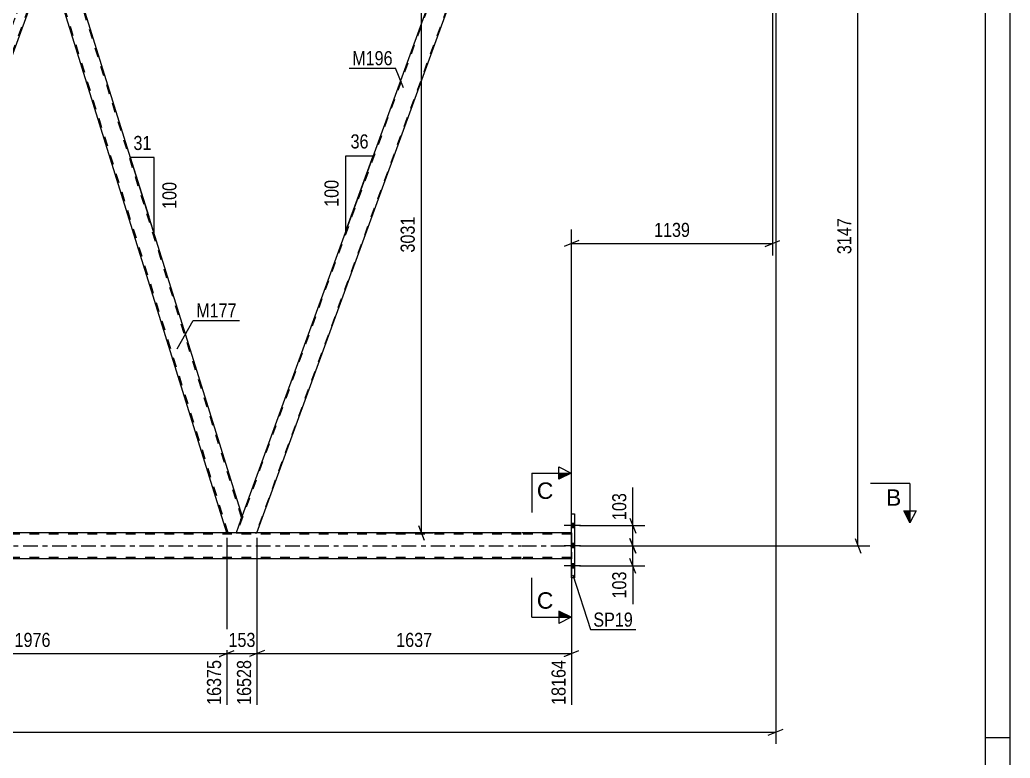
# Model space of a CAD drawing. Header units: millimetres. Extents: x 0 to 841, y 0 to 594.
# Drawn here: x 639.7 to 841, y 293.9 to 443.9 of the extents above; entities that cross this region are included whole.
import ezdxf

# ---------------------------------------------------------------- set-up
doc = ezdxf.new("R2010")
doc.units = ezdxf.units.MM
doc.linetypes.add('DXK_LINE_DOT2', pattern=[3.9198, 1.9599, -1.9599])
doc.linetypes.add('DXK_LINE_DOT3', pattern=[5.9187, 2.979, -0.9799, 0.9799, -0.9799])
doc.styles.add('Arial', font='ARIAL.TTF', dxfattribs={"height": 0.2})
doc.styles.add('Arial Narrow', font='ARIALN.TTF', dxfattribs={"height": 0.2})

# ---------------------------------------------------------------- blocks, each defined once
blk = doc.blocks.new('Unknown-814521973-1135')
at = {"color": 5, "linetype": 'Continuous'}
for p, q in [((841, 0), (841, 594)), ((836, 5), (836, 589)), ((841, 298), (836, 298))]:
    blk.add_line(p, q, dxfattribs=at)
blk = doc.blocks.new('Part-814521973-3732 - 3269')
at = {"color": 7, "linetype": 'DXK_LINE_DOT3'}
blk.add_line((597.2, 330.27), (648.16, 470.28), dxfattribs=at)
at = {"color": 7, "linetype": 'DXK_LINE_DOT2'}
for p, q in [((642.78, 460.88), (598.66, 339.66)), ((646.7, 460.88), (602.58, 339.66)), ((646.87, 460.88), (645.34, 456.68)), ((598.49, 339.66), (600.25, 344.49)), ((604.5, 344.49), (602.75, 339.66)), ((602.75, 339.66), (598.49, 339.66))]:
    blk.add_line(p, q, dxfattribs=at)
at = {"color": 2, "linetype": 'Continuous'}
for p, q in [((642.61, 460.88), (600.25, 344.49)), ((646.87, 460.88), (642.61, 460.88)), ((645.34, 456.68), (604.5, 344.49))]:
    blk.add_line(p, q, dxfattribs=at)
blk = doc.blocks.new('Part-814521973-3537 - 3269')
at = {"color": 2, "linetype": 'Continuous'}
for p, q in [((751.82, 330.52), (751.82, 343.52)), ((751.82, 343.52), (752.46, 343.52)), ((752.46, 343.52), (752.46, 330.52)), ((752.46, 330.52), (751.82, 330.52))]:
    blk.add_line(p, q, dxfattribs=at)
blk = doc.blocks.new('Bolt-814521973-3577 - 3269')
at = {"linetype": 'Continuous'}
for points in [[(751.82, 341.56), (751.82, 340.68), (752.46, 340.68), (752.46, 341.56)], [(751.82, 341.56), (751.82, 340.68), (752.46, 340.68), (752.46, 341.56)], [(751.82, 341.56), (751.82, 340.68), (752.46, 340.68), (752.46, 341.56)], [(751.82, 337.46), (751.82, 336.58), (752.46, 336.58), (752.46, 337.46)], [(751.82, 337.46), (751.82, 336.58), (752.46, 336.58), (752.46, 337.46)], [(751.82, 333.36), (751.82, 332.48), (752.46, 332.48), (752.46, 333.36)], [(751.82, 333.36), (751.82, 332.48), (752.46, 332.48), (752.46, 333.36)], [(751.82, 333.36), (751.82, 332.48), (752.46, 332.48), (752.46, 333.36)]]:
    blk.add_hatch(color=1, dxfattribs=at).paths.add_polyline_path(points)
at = {"color": 1, "linetype": 'Continuous'}
for p, q in [((753.62, 341.12), (750.3, 341.12)), ((753.62, 341.12), (750.3, 341.12)), ((753.62, 341.12), (750.3, 341.12)), ((752.46, 341.56), (751.82, 341.56)), ((752.46, 341.56), (751.82, 341.56)), ((752.46, 341.56), (751.82, 341.56)), ((752.46, 340.68), (751.82, 340.68)), ((752.46, 340.68), (751.82, 340.68)), ((752.46, 340.68), (751.82, 340.68)), ((753.62, 337.02), (750.3, 337.02)), ((753.62, 337.02), (750.3, 337.02)), ((752.46, 337.46), (751.82, 337.46)), ((752.46, 337.46), (751.82, 337.46)), ((752.46, 336.58), (751.82, 336.58)), ((752.46, 336.58), (751.82, 336.58)), ((753.62, 332.92), (750.3, 332.92)), ((753.62, 332.92), (750.3, 332.92)), ((753.62, 332.92), (750.3, 332.92)), ((752.46, 333.36), (751.82, 333.36)), ((752.46, 333.36), (751.82, 333.36)), ((752.46, 333.36), (751.82, 333.36)), ((752.46, 332.48), (751.82, 332.48)), ((752.46, 332.48), (751.82, 332.48)), ((752.46, 332.48), (751.82, 332.48))]:
    blk.add_line(p, q, dxfattribs=at)
blk = doc.blocks.new('Part-814521973-3727 - 3269')
at = {"color": 2, "linetype": 'Continuous'}
for p, q in [((646.87, 460.88), (645.34, 456.69)), ((648.18, 460.88), (646.87, 460.88)), ((684.89, 343.13), (648.18, 460.88)), ((681.78, 339.66), (645.32, 456.63)), ((645.34, 456.69), (645.34, 456.68)), ((684.62, 342.39), (683.62, 339.66)), ((684.87, 343.08), (684.62, 342.39)), ((684.87, 343.08), (684.87, 343.08))]:
    blk.add_line(p, q, dxfattribs=at)
at = {"color": 7, "linetype": 'DXK_LINE_DOT2'}
for p, q in [((684.75, 342.76), (647.93, 460.88)), ((645.34, 456.69), (645.32, 456.63)), ((682.03, 339.66), (645.45, 457)), ((684.62, 342.39), (684.81, 342.91)), ((684.89, 343.13), (684.87, 343.08)), ((683.62, 339.66), (681.78, 339.66))]:
    blk.add_line(p, q, dxfattribs=at)
blk = doc.blocks.new('Part-814521973-3747 - 3269')
at = {"color": 7, "linetype": 'DXK_LINE_DOT2'}
for p, q in [((741.6, 339.42), (66.22, 339.42)), ((751.82, 339.42), (741.7, 339.42)), ((751.82, 339.66), (751.82, 334.38)), ((741.6, 334.62), (66.22, 334.62)), ((751.82, 334.62), (741.7, 334.62))]:
    blk.add_line(p, q, dxfattribs=at)
at = {"color": 2, "linetype": 'Continuous'}
for p, q in [((741.6, 339.66), (607.21, 339.66)), ((751.82, 339.66), (741.7, 339.66)), ((741.6, 334.38), (607.21, 334.38)), ((751.82, 334.38), (741.7, 334.38))]:
    blk.add_line(p, q, dxfattribs=at)
at = {"color": 7, "linetype": 'DXK_LINE_DOT3'}
for p, q in [((66.22, 337.02), (741.6, 337.02)), ((741.7, 337.02), (751.82, 337.02))]:
    blk.add_line(p, q, dxfattribs=at)
blk = doc.blocks.new('Part-814521973-3766 - 3269')
at = {"color": 7, "linetype": 'DXK_LINE_DOT2'}
for p, q in [((727.91, 460.88), (683.79, 339.66)), ((731.83, 460.88), (687.71, 339.66)), ((684.87, 343.08), (683.62, 339.66)), ((683.62, 339.66), (687.88, 339.66))]:
    blk.add_line(p, q, dxfattribs=at)
at = {"color": 2, "linetype": 'Continuous'}
for p, q in [((727.74, 460.88), (684.87, 343.08)), ((687.88, 339.66), (732, 460.88)), ((732, 460.88), (727.74, 460.88))]:
    blk.add_line(p, q, dxfattribs=at)
blk = doc.blocks.new('StraightDimension-814521973-4160 - 3269')
at = {"color": 7, "linetype": 'Continuous'}
for p, q in [((763.71, 338.52), (764.91, 335.52)), ((753.46, 337.02), (766.71, 337.02)), ((764.31, 332.92), (764.31, 337.02)), ((764.91, 331.42), (763.71, 334.42)), ((753.46, 332.92), (766.71, 332.92))]:
    blk.add_line(p, q, dxfattribs=at)
at = {"color": 0}
blk.add_wipeout([(763.56, 332.4), (759.36, 332.4), (759.36, 325.71), (763.56, 325.71)], dxfattribs=at)
at = {"color": 7, "linetype": 'Continuous'}
blk.add_line((764.31, 332.92), (764.31, 325.19), dxfattribs=at)
blk.add_line((764.31, 332.92), (764.31, 325.19), dxfattribs=at)
at = {"color": 3, "style": 'Arial Narrow'}
blk.add_text('103', height=2.863, rotation=90.0002, dxfattribs=at).set_placement((762.96, 326.31))
blk = doc.blocks.new('StraightDimension-814521973-4502 - 3269')
at = {"color": 7, "linetype": 'Continuous'}
for p, q in [((602.75, 338.66), (602.75, 304.68)), ((681.78, 338.66), (681.78, 304.68)), ((604.25, 315.72), (601.25, 314.52)), ((602.75, 315.12), (681.78, 315.12)), ((680.28, 314.52), (683.28, 315.72))]:
    blk.add_line(p, q, dxfattribs=at)
at = {"color": 0}
blk.add_wipeout([(646.52, 315.87), (646.52, 320.07), (638.01, 320.07), (638.01, 315.87)], dxfattribs=at)
at = {"color": 0, "linetype": 'Continuous'}
blk.add_wipeout([(681.18, 314.42), (676.98, 314.42), (676.98, 304.08), (681.18, 304.08)], dxfattribs=at)
at = {"color": 3, "style": 'Arial Narrow'}
blk.add_text('1976', height=2.863, dxfattribs=at).set_placement((638.61, 316.47))
at = {"color": 3, "linetype": 'Continuous', "style": 'Arial Narrow'}
blk.add_text('16375', height=2.863, rotation=90.0002, dxfattribs=at).set_placement((680.58, 304.68))
blk = doc.blocks.new('StraightDimension-814521973-4249 - 3269')
at = {"color": 7, "linetype": 'Continuous'}
for p, q in [((721.9, 459.38), (720.7, 462.38)), ((739.16, 460.88), (718.45, 460.88)), ((721.3, 339.66), (721.3, 460.88)), ((720.7, 341.16), (721.9, 338.16)), ((712.91, 339.66), (723.7, 339.66))]:
    blk.add_line(p, q, dxfattribs=at)
at = {"color": 0}
blk.add_wipeout([(720.55, 404.53), (716.35, 404.53), (716.35, 396.02), (720.55, 396.02)], dxfattribs=at)
at = {"color": 3, "style": 'Arial Narrow'}
blk.add_text('3031', height=2.863, rotation=90.0002, dxfattribs=at).set_placement((719.95, 396.62))
blk = doc.blocks.new('StraightDimension-814521973-4170 - 3269')
at = {"color": 7, "linetype": 'Continuous'}
for p, q in [((763.71, 342.62), (764.91, 339.62)), ((753.46, 341.12), (766.71, 341.12)), ((764.31, 337.02), (764.31, 341.12)), ((764.91, 335.52), (763.71, 338.52)), ((753.46, 337.02), (766.71, 337.02))]:
    blk.add_line(p, q, dxfattribs=at)
at = {"color": 0}
blk.add_wipeout([(763.56, 348.33), (759.36, 348.33), (759.36, 341.65), (763.56, 341.65)], dxfattribs=at)
at = {"color": 7, "linetype": 'Continuous'}
blk.add_line((764.31, 341.12), (764.31, 348.86), dxfattribs=at)
blk.add_line((764.31, 341.12), (764.31, 348.86), dxfattribs=at)
at = {"color": 3, "style": 'Arial Narrow'}
blk.add_text('103', height=2.863, rotation=90.0002, dxfattribs=at).set_placement((762.96, 342.25))
blk = doc.blocks.new('AngleDimension-814521973-4585 - 3269')
at = {"color": 7, "linetype": 'Continuous'}
for p, q in [((665.96, 403.85), (662.18, 415.97)), ((667.01, 415.97), (662.18, 415.97)), ((667.01, 400.5), (662.18, 415.97)), ((667.01, 400.5), (667.01, 415.97))]:
    blk.add_line(p, q, dxfattribs=at)
at = {"color": 0}
for points in [[(667.02, 416.87), (667.02, 421.07), (662.17, 421.07), (662.17, 416.87)], [(672.11, 411.57), (667.91, 411.57), (667.91, 404.89), (672.11, 404.89)]]:
    blk.add_wipeout(points, dxfattribs=at)
at = {"color": 3, "style": 'Arial Narrow'}
blk.add_text('31', height=2.863, dxfattribs=at).set_placement((662.77, 417.47))
blk.add_text('100', height=2.863, rotation=90.0002, dxfattribs=at).set_placement((671.51, 405.49))
blk = doc.blocks.new('StraightDimension-814521973-4239 - 3269')
at = {"color": 7, "linetype": 'Continuous'}
for p, q in [((810.66, 461.38), (809.46, 464.38)), ((794.33, 462.88), (812.46, 462.88)), ((810.06, 337.02), (810.06, 462.88)), ((809.46, 338.52), (810.66, 335.52)), ((753.46, 337.02), (812.46, 337.02))]:
    blk.add_line(p, q, dxfattribs=at)
at = {"color": 0}
blk.add_wipeout([(809.31, 404.21), (805.11, 404.21), (805.11, 395.7), (809.31, 395.7)], dxfattribs=at)
at = {"color": 3, "style": 'Arial Narrow'}
blk.add_text('3147', height=2.863, rotation=90.0002, dxfattribs=at).set_placement((808.71, 396.3))
blk = doc.blocks.new('StraightDimension-814521973-4563 - 3269')
at = {"color": 7, "linetype": 'Continuous'}
for p, q in [((793.33, 455.38), (793.33, 296.74)), ((55.36, 299.14), (793.33, 299.14)), ((791.83, 298.54), (794.83, 299.74))]:
    blk.add_line(p, q, dxfattribs=at)
blk = doc.blocks.new('AngleDimension-814521973-3769 - 3269')
at = {"color": 7, "linetype": 'Continuous'}
for p, q in [((705.97, 416.28), (711.51, 416.28)), ((705.97, 401.05), (711.51, 416.28)), ((705.97, 401.05), (705.97, 416.28)), ((708.78, 408.79), (711.51, 416.28))]:
    blk.add_line(p, q, dxfattribs=at)
at = {"color": 0}
for points in [[(711.17, 417.18), (711.17, 421.38), (706.31, 421.38), (706.31, 417.18)], [(705.07, 412.01), (700.87, 412.01), (700.87, 405.32), (705.07, 405.32)]]:
    blk.add_wipeout(points, dxfattribs=at)
at = {"color": 3, "style": 'Arial Narrow'}
blk.add_text('36', height=2.863, dxfattribs=at).set_placement((706.91, 417.78))
blk.add_text('100', height=2.863, rotation=90.0002, dxfattribs=at).set_placement((704.47, 405.92))
blk = doc.blocks.new('StraightDimension-814521973-4228 - 3269')
at = {"color": 7, "linetype": 'Continuous'}
for p, q in [((792.69, 459.88), (792.69, 396.05)), ((751.82, 340.66), (751.82, 401.3)), ((753.32, 399.05), (750.32, 397.85)), ((791.19, 397.85), (794.19, 399.05)), ((751.82, 398.45), (792.69, 398.45))]:
    blk.add_line(p, q, dxfattribs=at)
at = {"color": 0}
blk.add_wipeout([(776.51, 399.2), (776.51, 403.4), (768, 403.4), (768, 399.2)], dxfattribs=at)
at = {"color": 3, "style": 'Arial Narrow'}
blk.add_text('1139', height=2.863, dxfattribs=at).set_placement((768.6, 399.8))
blk = doc.blocks.new('StraightDimension-814521973-4521 - 3269')
at = {"color": 7, "linetype": 'Continuous'}
for p, q in [((681.78, 338.66), (681.78, 304.68)), ((687.88, 338.66), (687.88, 304.68)), ((680.28, 314.52), (683.28, 315.72)), ((681.78, 315.12), (687.88, 315.12)), ((689.38, 315.72), (686.38, 314.52))]:
    blk.add_line(p, q, dxfattribs=at)
at = {"color": 0}
blk.add_wipeout([(688.17, 315.87), (688.17, 320.07), (681.49, 320.07), (681.49, 315.87)], dxfattribs=at)
at = {"color": 0, "linetype": 'Continuous'}
blk.add_wipeout([(687.28, 314.42), (683.08, 314.42), (683.08, 304.08), (687.28, 304.08)], dxfattribs=at)
at = {"color": 3, "style": 'Arial Narrow'}
blk.add_text('153', height=2.863, dxfattribs=at).set_placement((682.09, 316.47))
at = {"color": 3, "linetype": 'Continuous', "style": 'Arial Narrow'}
blk.add_text('16528', height=2.863, rotation=90.0002, dxfattribs=at).set_placement((686.68, 304.68))
blk = doc.blocks.new('StraightDimension-814521973-4540 - 3269')
at = {"color": 7, "linetype": 'Continuous'}
for p, q in [((687.88, 338.66), (687.88, 304.68)), ((751.82, 333.38), (751.82, 304.68)), ((689.38, 315.72), (686.38, 314.52)), ((687.88, 315.12), (751.82, 315.12)), ((750.32, 314.52), (753.32, 315.72))]:
    blk.add_line(p, q, dxfattribs=at)
at = {"color": 0}
blk.add_wipeout([(724.11, 315.87), (724.11, 320.07), (715.59, 320.07), (715.59, 315.87)], dxfattribs=at)
at = {"color": 0, "linetype": 'Continuous'}
blk.add_wipeout([(751.22, 314.42), (747.02, 314.42), (747.02, 304.08), (751.22, 304.08)], dxfattribs=at)
at = {"color": 3, "style": 'Arial Narrow'}
blk.add_text('1637', height=2.863, dxfattribs=at).set_placement((716.19, 316.47))
at = {"color": 3, "linetype": 'Continuous', "style": 'Arial Narrow'}
blk.add_text('18164', height=2.863, rotation=90.0002, dxfattribs=at).set_placement((750.62, 304.68))
blk = doc.blocks.new('Mark-814521973-3533 - 3269')
at = {"color": 0}
blk.add_wipeout([(764.3, 320.59), (764.3, 323.59), (756.26, 323.59), (756.26, 320.59)], dxfattribs=at)
blk.add_wipeout([(764.3, 320.59), (764.3, 323.59), (756.26, 323.59), (756.26, 320.59)], dxfattribs=at)
at = {"color": 30, "linetype": 'Continuous'}
for p, q in [((752.09, 331.11), (755.66, 319.99)), ((755.66, 319.99), (764.9, 319.99))]:
    blk.add_line(p, q, dxfattribs=at)
at = {"color": 3, "style": 'Arial Narrow'}
blk.add_text('SP19', height=2.863, dxfattribs=at).set_placement((756.26, 320.59))
blk = doc.blocks.new('Mark-814521973-3723 - 3269')
at = {"color": 0}
blk.add_wipeout([(683.75, 383.43), (683.75, 386.43), (675.53, 386.43), (675.53, 383.43)], dxfattribs=at)
blk.add_wipeout([(683.75, 383.43), (683.75, 386.43), (675.53, 386.43), (675.53, 383.43)], dxfattribs=at)
at = {"color": 30, "linetype": 'Continuous'}
for p, q in [((671.64, 377.08), (674.93, 382.83)), ((674.93, 382.83), (684.35, 382.83))]:
    blk.add_line(p, q, dxfattribs=at)
at = {"color": 3, "style": 'Arial Narrow'}
blk.add_text('M177', height=2.863, dxfattribs=at).set_placement((675.53, 383.43))
blk = doc.blocks.new('Mark-814521973-3762 - 3269')
at = {"color": 0}
blk.add_wipeout([(715.47, 434.7), (715.47, 437.7), (707.24, 437.7), (707.24, 434.7)], dxfattribs=at)
blk.add_wipeout([(715.47, 434.7), (715.47, 437.7), (707.24, 437.7), (707.24, 434.7)], dxfattribs=at)
at = {"color": 30, "linetype": 'Continuous'}
for p in [(706.64, 434.1), (717.69, 430.12)]:
    blk.add_line(p, (716.07, 434.1), dxfattribs=at)
at = {"color": 3, "style": 'Arial Narrow'}
blk.add_text('M196', height=2.863, dxfattribs=at).set_placement((707.24, 434.7))
blk = doc.blocks.new('SectionMark-814521973-4895 - 3269')
at = {"color": 6, "linetype": 'Continuous'}
for p in [(820.61, 349.66), (821.86, 344.16)]:
    blk.add_line(p, (820.61, 341.66), dxfattribs=at)
at = {"color": 0, "linetype": 'Continuous'}
blk.add_wipeout([(818.86, 345.16), (818.86, 348.66), (815.75, 348.66), (815.75, 345.16)], dxfattribs=at)
at = {"linetype": 'Continuous'}
blk.add_hatch(color=6, dxfattribs=at).paths.add_polyline_path([(819.36, 344.16), (820.61, 344.16), (820.61, 341.66)])
at = {"color": 6, "linetype": 'Continuous'}
for p, q in [((820.61, 349.66), (812.61, 349.66)), ((819.36, 344.16), (821.86, 344.16)), ((820.61, 341.66), (819.36, 344.16))]:
    blk.add_line(p, q, dxfattribs=at)
at = {"color": 3, "linetype": 'Continuous', "style": 'Arial'}
blk.add_text('B', height=3.34, dxfattribs=at).set_placement((815.75, 345.16))
blk = doc.blocks.new('SectionMark-814521973-4899 - 3269')
at = {"linetype": 'Continuous'}
for points in [[(749.27, 350.56), (749.27, 351.81), (751.77, 351.81)], [(749.27, 322.49), (749.27, 323.74), (751.77, 322.49)]]:
    blk.add_hatch(color=6, dxfattribs=at).paths.add_polyline_path(points)
at = {"color": 6, "linetype": 'Continuous'}
for p, q in [((749.27, 350.56), (749.27, 353.06)), ((749.27, 353.06), (751.77, 351.81)), ((743.77, 351.81), (751.77, 351.81)), ((751.77, 351.81), (749.27, 350.56)), ((743.77, 322.49), (751.77, 322.49)), ((751.77, 322.49), (749.27, 323.74)), ((749.27, 323.74), (749.27, 321.24)), ((751.77, 322.49), (749.27, 321.24))]:
    blk.add_line(p, q, dxfattribs=at)
at = {"color": 0, "linetype": 'Continuous'}
for points in [[(748.14, 346.56), (748.14, 350.06), (744.77, 350.06), (744.77, 346.56)], [(748.14, 324.24), (748.14, 327.74), (744.77, 327.74), (744.77, 324.24)]]:
    blk.add_wipeout(points, dxfattribs=at)
at = {"color": 6, "linetype": 'Continuous'}
for p, q in [((743.77, 351.81), (743.77, 343.81)), ((743.77, 322.49), (743.77, 330.49))]:
    blk.add_line(p, q, dxfattribs=at)
at = {"color": 3, "linetype": 'Continuous', "style": 'Arial'}
for p in [(744.77, 346.56), (744.77, 324.24)]:
    blk.add_text('C', height=3.34, dxfattribs=at).set_placement(p)

msp = doc.modelspace()

# ---------------------------------------------------------------- block references
for name in ['Unknown-814521973-1135', 'Part-814521973-3732 - 3269', 'Part-814521973-3727 - 3269', 'Part-814521973-3766 - 3269', 'Part-814521973-3537 - 3269', 'Bolt-814521973-3577 - 3269', 'Part-814521973-3747 - 3269']:
    msp.add_blockref(name, (0, 0))

# ---------------------------------------------------------------- next in the draw order: block references
for name in ['StraightDimension-814521973-4249 - 3269', 'AngleDimension-814521973-4585 - 3269', 'StraightDimension-814521973-4502 - 3269', 'StraightDimension-814521973-4160 - 3269']:
    msp.add_blockref(name, (0, 0))

# ---------------------------------------------------------------- next in the draw order: block references
msp.add_blockref('StraightDimension-814521973-4170 - 3269', (0, 0))

# ---------------------------------------------------------------- next in the draw order: block references
msp.add_blockref('StraightDimension-814521973-4239 - 3269', (0, 0))

# ---------------------------------------------------------------- next in the draw order: block references
msp.add_blockref('StraightDimension-814521973-4563 - 3269', (0, 0))

# ---------------------------------------------------------------- next in the draw order: block references
for name in ['StraightDimension-814521973-4228 - 3269', 'Mark-814521973-3762 - 3269', 'AngleDimension-814521973-3769 - 3269', 'Mark-814521973-3723 - 3269', 'StraightDimension-814521973-4521 - 3269']:
    msp.add_blockref(name, (0, 0))

# ---------------------------------------------------------------- next in the draw order: block references
for name in ['SectionMark-814521973-4895 - 3269', 'StraightDimension-814521973-4540 - 3269']:
    msp.add_blockref(name, (0, 0))

# ---------------------------------------------------------------- next in the draw order: block references
msp.add_blockref('Mark-814521973-3533 - 3269', (0, 0))

# ---------------------------------------------------------------- next in the draw order: block references
msp.add_blockref('SectionMark-814521973-4899 - 3269', (0, 0))

doc.saveas('drawing.dxf')
